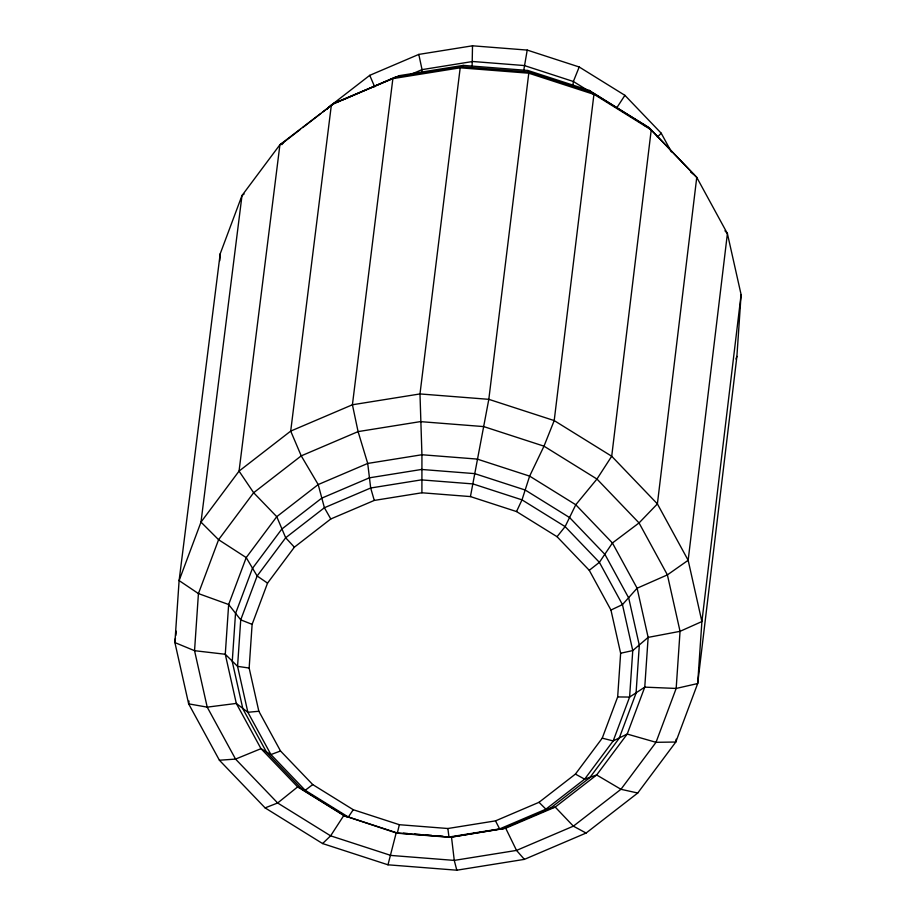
<?xml version="1.0" encoding="UTF-8"?>
<svg xmlns="http://www.w3.org/2000/svg" width="916" height="916" viewBox="0 0 916 916"><rect width="100%" height="100%" fill="white"/><g stroke="black" fill="none" stroke-linecap="round" stroke-linejoin="round"><path stroke-width="1.37" d="M219.714 260.82L220.195 253.801L241.996 195.532L279.918 144.728L334.26 103.13L399.823 75.57L463.244 65.391L527.856 70.463L589.24 90.409L649.146 127.805L696.755 177.383L727.407 233.569L741.101 294.62L736.899 356.393L697.683 683.542L675.802 742.029L637.742 793.016L586.091 833.045L524.387 859.368L456.809 870.2L387.983 864.807L322.592 843.556L265.102 807.889L219.405 760.234L188.65 703.854L174.899 642.574L179.112 580.584L220.195 253.801M249.152 668.05L252.118 624.357L267.541 583.126L294.368 547.184L330.779 518.971L374.278 500.422L421.91 492.785L470.435 496.587L516.521 511.563L557.054 536.707L589.263 570.302L610.949 610.045L620.636 653.234L617.67 696.939L602.236 738.159L575.408 774.1L539.009 802.313L495.499 820.873L447.867 828.511L399.353 824.709L353.255 809.721L312.734 784.577L280.525 750.994L258.839 711.251L249.152 668.05L237.565 666.344L225.279 654.264L194.547 650.692L174.899 642.574L175.437 638.326M676.145 739.201L675.802 742.029L656.016 742.315L627.208 734.06L613.193 740.918L584.648 779.161L545.913 809.172L499.644 828.911L448.966 837.029L397.349 832.988L343.786 815.526L297.654 786.901L260.991 748.67L236.305 703.431L225.279 654.264L228.656 604.514L246.221 557.592L276.758 516.681L318.195 484.564L367.717 463.439L421.933 454.748L477.167 459.076L529.631 476.125L575.775 504.75L612.426 542.982L637.112 588.221L648.139 637.387L644.761 687.137L627.208 734.06L596.659 774.97L555.222 807.088L505.701 828.213L450.008 837.327L396.846 833.159L343.786 815.526L330.619 835.839L322.592 843.556M741.101 294.62L701.896 621.552L697.683 683.542L676.168 688.443L644.761 687.137L629.601 697.065L617.67 696.939M589.24 90.409L593.934 94.371L554.203 420.581L543.99 446.172L529.631 476.125L522.005 499.861L516.521 511.563M421.589 73.337L422.047 69.627L418.795 54.41L472.507 45.8L527.215 50.082L579.198 66.983L624.907 95.333L661.215 133.209L671.405 151.884M472.118 66.456L472.507 45.8M523.723 70.498L527.215 50.082M572.912 85.199L573.37 81.49L579.198 66.983M175.792 635.498L176.319 631.25M189.005 701.015L188.65 703.854L207.211 707.141L236.305 703.431L247.87 712.293L270.941 754.566L305.2 790.302L348.32 817.049L353.255 809.721M470.435 496.587L488.812 399.33L528.784 73.2L527.856 70.463M399.353 824.709L397.349 832.988L396.262 832.575L387.983 864.807M735.914 359.038L736.899 356.393M617.258 107.058L624.907 95.333M281.899 144.671L283.594 142.392L300.482 129.305M327.001 109.405L328.684 107.149L369.743 75.341L418.795 54.41M557.054 536.707L565.126 526.608L575.775 504.75L596.957 479.034L611.705 456.248L651.23 129.912L592.538 93.375M657.413 137.125L661.215 133.209M589.263 570.302L599.385 562.344L612.426 542.982L639.047 522.933L657.39 503.892L696.755 177.383L649.146 127.805L592.732 92.825L528.589 71.975L461.08 66.685L394.796 77.31L331.386 104.848L290.704 431.093L301.238 455.859L318.195 484.564L324.401 507.739L330.779 518.971M302.738 127.564L320.749 113.607M322.993 111.855L334.26 103.13L340.615 100.749M312.734 784.577L305.2 790.302L297.654 786.901L277.651 802.988L265.102 807.889M244.125 193.974L241.996 195.532L200.993 522.109L179.112 580.584L198.429 593.579L228.656 604.514L240.725 619.846L252.118 624.357M283.594 142.392L279.918 144.728L239.053 471.11L200.993 522.109L218.592 539.707L246.221 557.592L257.133 575.992L267.541 583.126M463.244 65.391L460.198 67.818L419.986 393.937L421.933 454.748L421.91 492.785M610.949 610.045L622.456 604.617L637.112 588.221L667.398 574.882L688.156 560.283L727.407 233.569L724.957 230.786M341.897 100.279L399.823 75.57M410.483 74.562L422.047 69.627L472.725 61.498L524.341 65.551L573.37 81.49L587.751 90.398M280.525 750.994L270.941 754.566L260.991 748.67L235.549 759.089L219.405 760.234M524.387 859.368L516.521 850.414L505.701 828.213L450.008 837.327L448.966 837.029L447.867 828.511M620.636 653.234L632.761 650.578L648.139 637.387L680.05 631.33L701.896 621.552L688.156 560.283L657.39 503.892L611.705 456.248L554.203 420.581L488.812 399.33L419.986 393.937L352.42 404.769L290.704 431.093L239.053 471.11L253.652 492.728L276.758 516.681L285.678 537.761L294.368 547.184M258.839 711.251L247.87 712.293L237.565 666.344L240.725 619.846L257.133 575.992L285.678 537.761L324.401 507.739L370.682 487.999L421.349 479.881L472.965 483.923L522.005 499.861L565.126 526.608L599.385 562.344L622.456 604.617L632.761 650.578L629.601 697.065L613.193 740.918L602.236 738.159M403.338 833.136L407.586 833.468M414.673 834.018L420.33 834.465M425.997 834.911L431.665 835.346M437.321 835.793L442.989 836.239M348.32 817.049L346.34 816.751L301.925 789.203L266.636 752.391L242.866 708.847L232.252 661.512L235.504 613.628L252.415 568.458L281.807 529.07L321.699 498.167L369.366 477.831L421.555 469.461L474.717 473.629L525.234 490.037L569.638 517.597L604.926 554.398L628.697 597.942L639.311 645.276L636.059 693.16L619.159 738.33L589.755 777.718L549.863 808.622L502.197 828.957L499.644 828.911L495.499 820.873M637.742 793.016L620.945 789.294L596.659 774.97L584.648 779.161L575.408 774.1M593.934 94.371L528.784 73.2L460.198 67.818L392.872 78.616L352.42 404.769L358.087 431.608L367.717 463.439L370.682 487.999L374.278 500.422M586.091 833.045L573.37 826.163L555.222 807.088L545.913 809.172L539.009 802.313M690.595 172.013L693.962 174.555M643.215 123.889L645.162 125.927M369.743 75.341L374.678 86.814M456.809 870.2L454.267 860.399L451.485 836.903M198.429 593.579L194.547 650.692L207.211 707.141L235.549 759.089L277.651 802.988L330.619 835.839L390.857 855.43L454.267 860.399L516.521 850.414L573.37 826.163L620.945 789.294L656.016 742.315L676.168 688.443L680.05 631.33L667.398 574.882L639.047 522.933L596.957 479.034L543.99 446.172L483.751 426.593L420.341 421.623L358.087 431.608L301.238 455.859L253.652 492.728L218.592 539.707L198.429 593.579"/></g></svg>
